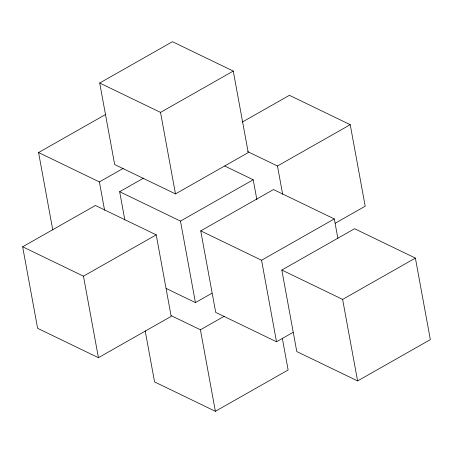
<?xml version="1.0" encoding="UTF-8"?>
<svg xmlns="http://www.w3.org/2000/svg" width="453" height="453" viewBox="0 0 453 453"><rect width="100%" height="100%" fill="white"/><g stroke="black" fill="none" stroke-linecap="round" stroke-linejoin="round"><path stroke-width="0.68" d="M99.705 83.018L172.463 41.704L233.272 71.076L248.238 152.593L175.481 193.907L114.671 164.535L99.705 83.018L160.521 112.389L175.481 193.907M52.775 229.926L38.573 152.548L105.826 114.36M160.521 112.389L233.272 71.076M38.573 152.548L99.388 181.919L123.227 168.38M22.65 246.794L95.407 205.481L156.217 234.852L171.177 316.375L98.426 357.689L37.61 328.317L22.65 246.794L83.46 276.171L98.426 357.689M124.852 220.033L119.654 191.71L143.499 178.171M242.344 122.044L289.416 95.311L350.231 124.683L365.192 206.206L335.231 223.216M83.46 276.171L156.217 234.852M119.654 191.71L180.47 221.081L253.221 179.767L256.902 199.801M247.7 151.619L277.474 165.996L350.231 124.683M293.017 332.389L276.511 341.766L215.702 312.394L200.741 230.871L273.493 189.558L334.308 218.929L337.859 238.272M200.741 230.871L261.551 260.243L334.308 218.929M166.291 288.527L195.43 302.604L211.936 293.227M281.823 270.033L354.574 228.72L415.39 258.091L430.35 339.614L357.593 380.928L296.783 351.556L281.823 270.033L342.632 299.405L357.593 380.928M171.279 315.701L200.419 329.778L224.263 316.239M342.632 299.405L415.39 258.091M145.186 330.803L154.569 381.924L215.379 411.296L288.136 369.982L282.304 338.204M224.716 166.002L253.221 179.767M277.474 165.996L282.672 194.32M261.551 260.243L276.511 341.766M180.47 221.081L195.43 302.604M200.419 329.778L215.379 411.296M99.388 181.919L104.586 210.243"/></g></svg>
